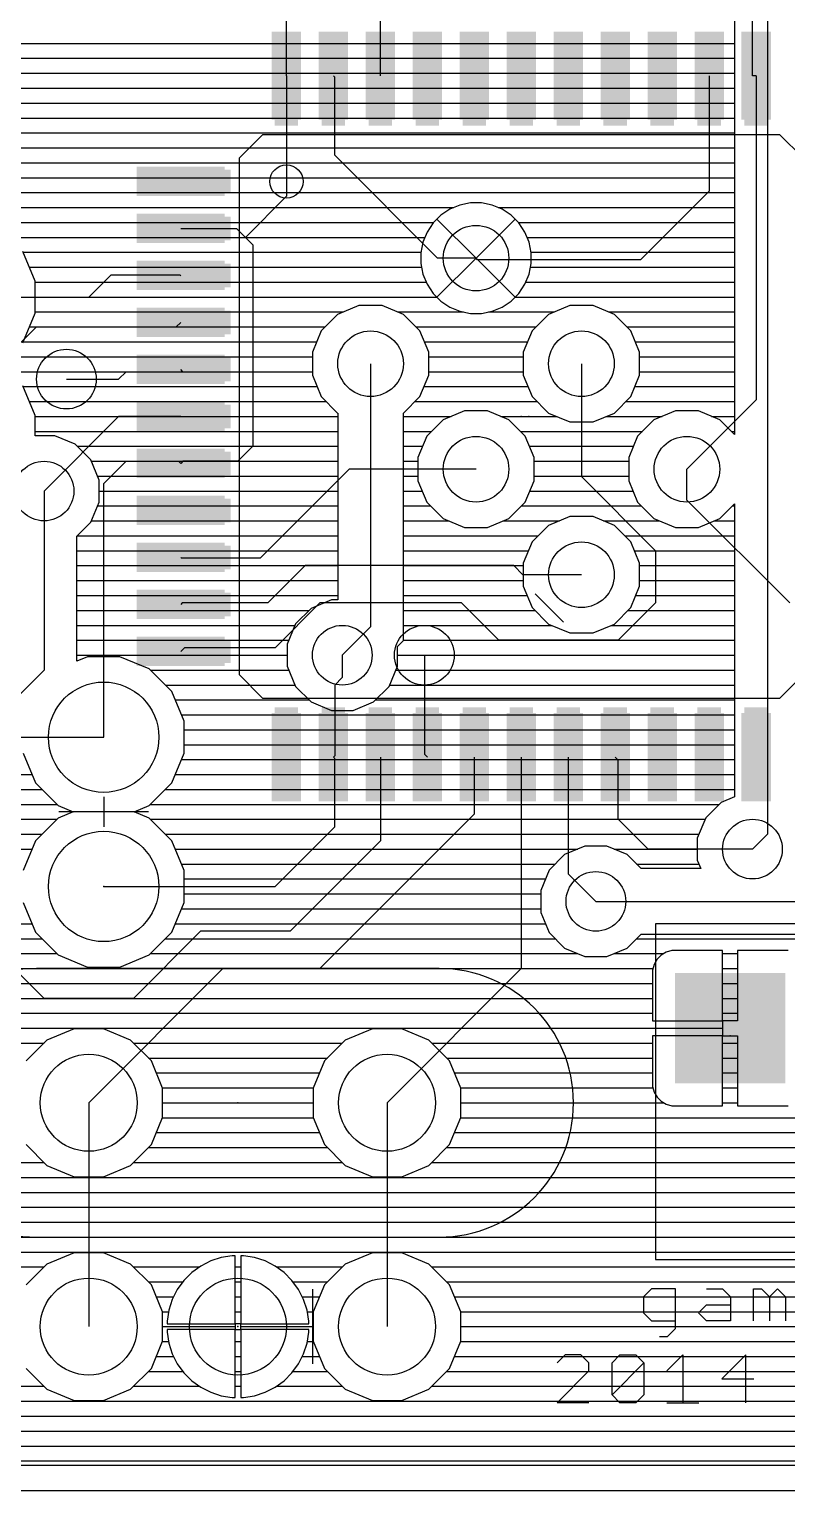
# Model space of a CAD drawing. Extents: x -0.2 to 61.7, y 0 to 38.1.
# Drawn here: x 21.59 to 34.49, y 0 to 24.88 of the extents above; entities that cross this region are included whole.
import ezdxf

# ---------------------------------------------------------------- set-up
doc = ezdxf.new("R2010")
doc.units = 0
for name, color, linetype in [('1', 22, 'CONTINUOUS'), ('16', 175, 'CONTINUOUS'), ('17', 82, 'CONTINUOUS'), ('18', 82, 'CONTINUOUS'), ('20', 7, 'CONTINUOUS'), ('21', 7, 'CONTINUOUS'), ('22', 2, 'CONTINUOUS'), ('23', 7, 'CONTINUOUS'), ('24', 7, 'CONTINUOUS'), ('51', 53, 'CONTINUOUS')]:
    doc.layers.add(name, color=color, linetype=linetype)

# ---------------------------------------------------------------- blocks, each defined once
blk = doc.blocks.new('ROUNDP')
blk.add_circle((0, 0), 0.5)
blk = doc.blocks.new('RECT')
blk.add_solid([(-0.5, -0.5), (0.5, -0.5), (-0.5, 0.5), (0.5, 0.5)])
blk = doc.blocks.new('SQUAREP')
blk.add_solid([(-0.5, -0.5), (0.5, -0.5), (-0.5, 0.5), (0.5, 0.5)])
blk = doc.blocks.new('ROUNDV')
blk.add_circle((0, 0), 0.5)

msp = doc.modelspace()

# ---------------------------------------------------------------- linework, layer by layer
at = {"layer": '1'}
for p, q in [((25.972, 24.088), (25.972, 25.4)), ((27.572, 24.088), (27.572, 25.4)), ((33.909, 24.088), (33.909, 25.4)), ((25.972, 24.088), (25.972, 22.035)), ((26.797, 24.063), (26.772, 24.088)), ((26.797, 22.733), (26.797, 24.063)), ((33.172, 24.088), (33.172, 22.123)), ((33.972, 24.088), (33.909, 24.088)), ((33.972, 24.088), (33.972, 18.5689)), ((28.5479, 20.9821), (26.797, 22.733)), ((25.972, 22.035), (25.273, 21.336)), ((33.172, 22.123), (32.004, 20.955)), ((24.172, 21.488), (25.121, 21.488)), ((25.121, 21.488), (25.273, 21.336)), ((25.273, 21.336), (25.4, 21.209)), ((25.4, 21.209), (25.4, 17.78)), ((29.201, 20.9821), (28.5479, 20.9821)), ((29.228, 20.955), (29.201, 20.9821)), ((32.004, 20.955), (29.228, 20.955)), ((22.606, 20.32), (22.987, 20.701)), ((22.987, 20.701), (24.159, 20.701)), ((24.159, 20.701), (24.172, 20.688)), ((20.32, 20.32), (22.606, 20.32)), ((20.32, 18.415), (21.717, 19.812)), ((21.717, 19.812), (24.096, 19.812)), ((24.096, 19.812), (24.172, 19.888)), ((30.997, 19.186), (30.997, 17.263)), ((22.225, 18.923), (23.114, 18.923)), ((23.114, 18.923), (23.241, 19.05)), ((23.241, 19.05), (24.21, 19.05)), ((24.21, 19.05), (24.172, 19.088)), ((33.972, 18.5689), (32.7931, 17.39)), ((23.114, 18.288), (21.844, 17.018)), ((24.172, 18.288), (23.114, 18.288)), ((25.4, 17.78), (25.146, 17.526)), ((22.86, 17.145), (23.241, 17.526)), ((23.241, 17.526), (24.134, 17.526)), ((24.134, 17.526), (24.172, 17.488)), ((24.21, 17.526), (24.172, 17.488)), ((25.146, 17.526), (24.21, 17.526)), ((27.042, 17.39), (25.527, 15.875)), ((29.201, 17.39), (27.042, 17.39)), ((30.997, 17.263), (32.258, 16.002)), ((32.7931, 16.8639), (32.7931, 17.39)), ((22.86, 12.827), (22.86, 17.145)), ((32.7931, 16.8639), (34.544, 15.113)), ((32.258, 16.002), (32.258, 15.113)), ((24.185, 15.875), (24.172, 15.888)), ((25.527, 15.875), (24.185, 15.875)), ((26.289, 15.748), (25.654, 15.113)), ((29.845, 15.748), (26.289, 15.748)), ((29.9991, 15.5939), (29.845, 15.748)), ((30.997, 15.5939), (29.9991, 15.5939)), ((24.197, 15.113), (24.172, 15.088)), ((25.654, 15.113), (24.197, 15.113)), ((26.543, 15.113), (25.781, 14.351)), ((28.956, 15.113), (26.543, 15.113)), ((29.591, 14.478), (28.956, 15.113)), ((32.258, 15.113), (31.623, 14.478)), ((31.623, 14.478), (29.591, 14.478)), ((24.235, 14.351), (24.172, 14.288)), ((25.781, 14.351), (24.235, 14.351)), ((26.924, 14.224), (26.924, 13.843)), ((28.321, 14.224), (28.321, 12.539)), ((26.924, 13.843), (26.797, 13.716)), ((26.797, 13.716), (26.797, 12.513)), ((21.209, 12.827), (22.86, 12.827)), ((26.797, 12.513), (26.772, 12.488)), ((26.797, 12.463), (26.772, 12.488)), ((26.797, 11.303), (26.797, 12.463)), ((27.572, 12.488), (27.572, 11.062)), ((28.321, 12.539), (28.372, 12.488)), ((29.172, 12.488), (29.172, 11.519)), ((29.972, 12.488), (29.972, 8.89)), ((30.772, 12.488), (30.772, 10.503)), ((31.623, 12.437), (31.572, 12.488)), ((31.623, 11.43), (31.623, 12.437)), ((29.172, 11.519), (26.543, 8.89)), ((25.781, 10.287), (26.797, 11.303)), ((32.131, 10.922), (31.623, 11.43)), ((27.572, 11.062), (26.035, 9.525)), ((33.909, 10.922), (32.131, 10.922)), ((30.772, 10.503), (31.242, 10.033)), ((22.86, 10.287), (25.781, 10.287)), ((24.511, 9.525), (23.368, 8.382)), ((26.035, 9.525), (24.511, 9.525)), ((21.844, 8.382), (21.336, 8.89)), ((24.892, 8.89), (22.606, 6.604)), ((26.543, 8.89), (24.892, 8.89)), ((29.972, 8.89), (27.686, 6.604)), ((23.368, 8.382), (21.844, 8.382)), ((22.606, 6.604), (22.606, 2.794)), ((27.686, 6.604), (27.686, 2.794)), ((32.1909, 3.4379), (32.0554, 3.3023)), ((32.0554, 3.3023), (32.0554, 3.0312)), ((32.5977, 3.4379), (32.1909, 3.4379)), ((32.5977, 2.76), (32.5977, 3.4379)), ((33.1265, 3.4379), (33.3976, 3.4379)), ((33.3976, 3.4379), (33.5332, 3.3023)), ((33.5332, 3.3023), (33.5332, 2.8956)), ((33.9264, 2.8956), (33.9264, 3.4379)), ((33.9264, 3.4379), (34.062, 3.4379)), ((34.062, 3.4379), (34.1976, 3.3023)), ((34.1976, 3.3023), (34.3332, 3.4379)), ((34.1976, 3.3023), (34.1976, 2.8956)), ((34.3332, 3.4379), (34.4687, 3.3023)), ((34.4687, 3.3023), (34.4687, 2.8956)), ((32.0554, 3.0312), (32.1909, 2.8956)), ((32.9909, 3.0312), (33.1265, 3.1668)), ((33.1265, 2.8956), (32.9909, 3.0312)), ((33.1265, 3.1668), (33.5332, 3.1668)), ((32.1909, 2.8956), (32.5977, 2.8956)), ((32.4621, 2.6244), (32.5977, 2.76)), ((33.5332, 2.8956), (33.1265, 2.8956)), ((32.3265, 2.6244), (32.4621, 2.6244)), ((30.7173, 2.3121), (30.5817, 2.1765)), ((30.9884, 2.3121), (30.7173, 2.3121)), ((31.124, 2.1765), (30.9884, 2.3121)), ((31.5172, 2.1765), (31.6528, 2.3121)), ((31.6528, 2.3121), (31.924, 2.3121)), ((31.924, 2.3121), (32.0595, 2.1765)), ((32.4527, 2.0409), (32.7239, 2.3121)), ((32.7239, 2.3121), (32.7239, 1.4986)), ((33.795, 2.3121), (33.3882, 1.9053)), ((33.795, 1.4986), (33.795, 2.3121)), ((30.5817, 1.4986), (31.124, 2.0409)), ((31.124, 2.0409), (31.124, 2.1765)), ((31.5172, 1.6342), (31.5172, 2.1765)), ((31.5172, 1.6342), (32.0595, 2.1765)), ((32.0595, 2.1765), (32.0595, 1.6342)), ((33.3882, 1.9053), (33.9306, 1.9053)), ((31.124, 1.4986), (30.5817, 1.4986)), ((31.6528, 1.4986), (31.5172, 1.6342)), ((31.924, 1.4986), (31.6528, 1.4986)), ((32.0595, 1.6342), (31.924, 1.4986)), ((32.4527, 1.4986), (32.9951, 1.4986))]:
    msp.add_line(p, q, dxfattribs=at)
at = {"layer": '16'}
for p, q in [((34.163, 31.877), (34.163, 11.176)), ((33.6042, 31.6455), (33.6042, 17.9798)), ((10.5674, 24.638), (33.6042, 24.638)), ((10.9465, 24.384), (33.6042, 24.384)), ((11.2005, 24.13), (33.6042, 24.13)), ((11.4032, 23.876), (33.6042, 23.876)), ((11.5084, 23.622), (33.6042, 23.622)), ((11.6136, 23.368), (33.6042, 23.368)), ((11.684, 23.114), (33.6042, 23.114)), ((11.684, 22.86), (33.6042, 22.86)), ((11.684, 22.606), (33.6042, 22.606)), ((11.6767, 22.352), (33.6042, 22.352)), ((11.5715, 22.098), (33.6042, 22.098)), ((29.1084, 21.9219), (28.9268, 21.8858)), ((29.2935, 21.9219), (29.1084, 21.9219)), ((29.4751, 21.8858), (29.2935, 21.9219)), ((11.4663, 21.844), (28.826, 21.844)), ((28.5364, 21.6466), (28.471, 21.5812)), ((28.6019, 21.7121), (28.5364, 21.6466)), ((28.5364, 21.6466), (29.201, 20.9821)), ((29.2009, 20.9821), (28.5364, 21.6466)), ((28.7558, 21.8149), (28.6019, 21.7121)), ((28.9268, 21.8858), (28.7558, 21.8149)), ((29.8655, 21.6466), (29.201, 20.9821)), ((29.201, 20.9821), (29.8655, 21.6466)), ((29.6461, 21.8149), (29.4751, 21.8858)), ((29.5759, 21.844), (33.6042, 21.844)), ((29.8001, 21.7121), (29.6461, 21.8149)), ((29.8655, 21.6466), (29.8001, 21.7121)), ((29.931, 21.5812), (29.8655, 21.6466)), ((20.8381, 21.59), (28.4798, 21.59)), ((28.3681, 21.4272), (28.2973, 21.2562)), ((28.471, 21.5812), (28.3681, 21.4272)), ((28.593, 21.59), (28.5931, 21.59)), ((29.8089, 21.59), (29.8089, 21.59)), ((29.9221, 21.59), (33.6042, 21.59)), ((30.0338, 21.4272), (29.931, 21.5812)), ((30.1047, 21.2562), (30.0338, 21.4272)), ((21.2437, 21.336), (28.3303, 21.336)), ((28.2973, 21.2562), (28.2612, 21.0746)), ((28.847, 21.336), (28.8471, 21.336)), ((29.5549, 21.336), (29.5549, 21.336)), ((30.0716, 21.336), (33.6042, 21.336)), ((30.1408, 21.0746), (30.1047, 21.2562)), ((21.6916, 20.5928), (21.4828, 21.0969)), ((21.489, 21.082), (28.2626, 21.082)), ((28.2612, 21.0746), (28.2612, 20.8895)), ((28.5364, 20.3175), (29.2009, 20.9821)), ((29.201, 20.982), (28.5364, 20.3175)), ((29.101, 21.082), (29.1011, 21.082)), ((29.201, 20.9821), (29.2009, 20.9821)), ((29.2009, 20.9821), (29.201, 20.982)), ((29.201, 20.982), (29.201, 20.9821)), ((29.201, 20.9821), (29.8655, 20.3175)), ((29.201, 20.9821), (29.201, 20.9821)), ((29.8655, 20.3175), (29.201, 20.982)), ((29.3009, 21.082), (29.3009, 21.082)), ((30.1393, 21.082), (33.6042, 21.082)), ((30.1408, 20.8895), (30.1408, 21.0746)), ((21.5942, 20.828), (28.2734, 20.828)), ((28.2612, 20.8895), (28.2973, 20.7079)), ((28.2973, 20.7079), (28.3681, 20.5369)), ((29.0469, 20.828), (29.0469, 20.828)), ((29.355, 20.828), (29.3551, 20.828)), ((30.0338, 20.5369), (30.1047, 20.7079)), ((30.1047, 20.7079), (30.1408, 20.8895)), ((30.1285, 20.828), (33.6042, 20.828)), ((21.6916, 20.0472), (21.6916, 20.5928)), ((21.6916, 20.574), (28.3528, 20.574)), ((28.3681, 20.5369), (28.471, 20.383)), ((28.7929, 20.574), (28.7929, 20.574)), ((29.609, 20.574), (29.6091, 20.574)), ((29.931, 20.383), (30.0338, 20.5369)), ((30.0492, 20.574), (33.6042, 20.574)), ((21.6916, 20.32), (28.534, 20.32)), ((27.2079, 20.1766), (26.8438, 20.0258)), ((27.602, 20.1766), (27.2079, 20.1766)), ((27.9661, 20.0258), (27.602, 20.1766)), ((28.471, 20.383), (28.5364, 20.3175)), ((28.5364, 20.3175), (28.6019, 20.2521)), ((28.5389, 20.32), (28.5389, 20.32)), ((28.6019, 20.2521), (28.7558, 20.1492)), ((29.6461, 20.1492), (29.8001, 20.2521)), ((29.8001, 20.2521), (29.8655, 20.3175)), ((29.863, 20.32), (29.8631, 20.32)), ((29.8655, 20.3175), (29.931, 20.383)), ((29.868, 20.32), (33.6042, 20.32)), ((30.8, 20.1766), (30.4359, 20.0258)), ((31.1941, 20.1766), (30.8, 20.1766)), ((31.5582, 20.0258), (31.1941, 20.1766)), ((21.4828, 19.5431), (21.6916, 20.0472)), ((21.6916, 20.066), (26.9408, 20.066)), ((26.8438, 20.0258), (26.5651, 19.7472)), ((27.869, 20.066), (28.9891, 20.066)), ((28.2447, 19.7472), (27.9661, 20.0258)), ((28.7558, 20.1492), (28.9268, 20.0784)), ((28.9268, 20.0784), (29.1084, 20.0423)), ((29.1084, 20.0423), (29.2935, 20.0423)), ((29.2935, 20.0423), (29.4751, 20.0784)), ((29.4128, 20.066), (30.5329, 20.066)), ((29.4751, 20.0784), (29.6461, 20.1492)), ((30.4359, 20.0258), (30.1572, 19.7472)), ((31.4611, 20.066), (33.6042, 20.066)), ((31.8368, 19.7472), (31.5582, 20.0258)), ((21.5942, 19.812), (26.63, 19.812)), ((26.5651, 19.7472), (26.4143, 19.3831)), ((28.1799, 19.812), (30.2221, 19.812)), ((28.3955, 19.3831), (28.2447, 19.7472)), ((30.1572, 19.7472), (30.0064, 19.3831)), ((31.772, 19.812), (33.6042, 19.812)), ((31.9876, 19.3831), (31.8368, 19.7472)), ((21.489, 19.558), (26.4868, 19.558)), ((28.3231, 19.558), (30.0789, 19.558)), ((31.9152, 19.558), (33.6042, 19.558)), ((21.2437, 19.304), (26.4143, 19.304)), ((26.4143, 19.3831), (26.4143, 18.989)), ((27.4049, 19.186), (27.4049, 14.7049)), ((28.3955, 18.989), (28.3955, 19.3831)), ((28.3955, 19.304), (30.0064, 19.304)), ((30.0064, 19.3831), (30.0064, 18.989)), ((31.9876, 18.989), (31.9876, 19.3831)), ((31.9876, 19.304), (33.6042, 19.304)), ((21.2437, 19.05), (26.4143, 19.05)), ((26.4143, 18.989), (26.5651, 18.6249)), ((28.2447, 18.6249), (28.3955, 18.989)), ((28.3955, 19.05), (30.0064, 19.05)), ((30.0064, 18.989), (30.1572, 18.6249)), ((31.8368, 18.6249), (31.9876, 18.989)), ((31.9876, 19.05), (33.6042, 19.05)), ((21.6916, 18.3068), (21.4828, 18.8109)), ((21.489, 18.796), (26.4943, 18.796)), ((28.3156, 18.796), (30.0864, 18.796)), ((31.9077, 18.796), (33.6042, 18.796)), ((21.5942, 18.542), (26.648, 18.542)), ((26.5651, 18.6249), (26.8438, 18.3462)), ((27.9661, 18.3462), (28.2447, 18.6249)), ((28.1618, 18.542), (30.2401, 18.542)), ((30.1572, 18.6249), (30.4359, 18.3462)), ((31.5582, 18.3462), (31.8368, 18.6249)), ((31.7539, 18.542), (33.6042, 18.542)), ((21.6916, 17.9578), (21.6916, 18.3068)), ((21.6916, 18.288), (26.8461, 18.288)), ((26.8438, 18.3462), (26.8461, 18.3453)), ((26.8461, 18.3453), (26.8461, 15.1638)), ((27.9637, 18.3453), (27.9661, 18.3462)), ((27.9637, 14.4735), (27.9637, 18.3453)), ((27.9637, 18.288), (28.7805, 18.288)), ((28.6398, 18.2298), (28.3612, 17.9511)), ((29.0039, 18.3806), (28.6398, 18.2298)), ((29.398, 18.3806), (29.0039, 18.3806)), ((29.7621, 18.2298), (29.398, 18.3806)), ((29.6215, 18.288), (30.5765, 18.288)), ((30.0408, 17.9511), (29.7621, 18.2298)), ((30.4359, 18.3462), (30.8, 18.1954)), ((30.8, 18.1954), (31.1941, 18.1954)), ((31.1941, 18.1954), (31.5582, 18.3462)), ((31.4176, 18.288), (32.3726, 18.288)), ((32.2319, 18.2298), (31.9533, 17.9511)), ((32.596, 18.3806), (32.2319, 18.2298)), ((32.9901, 18.3806), (32.596, 18.3806)), ((33.3542, 18.2298), (32.9901, 18.3806)), ((33.2136, 18.288), (33.6042, 18.288)), ((33.6042, 17.9798), (33.3542, 18.2298)), ((21.6916, 18.034), (26.8461, 18.034)), ((22.0309, 17.9578), (21.6916, 17.9578)), ((22.3764, 17.8147), (22.0309, 17.9578)), ((27.9637, 18.034), (28.4441, 18.034)), ((28.3612, 17.9511), (28.2104, 17.587)), ((29.9579, 18.034), (32.0362, 18.034)), ((30.1916, 17.587), (30.0408, 17.9511)), ((31.9533, 17.9511), (31.8025, 17.587)), ((33.55, 18.034), (33.6042, 18.034)), ((22.6407, 17.5504), (22.3764, 17.8147)), ((22.4111, 17.78), (26.8461, 17.78)), ((27.9637, 17.78), (28.2903, 17.78)), ((30.1116, 17.78), (31.8824, 17.78)), ((22.7838, 17.2049), (22.6407, 17.5504)), ((22.6508, 17.526), (26.8461, 17.526)), ((27.9637, 17.526), (28.2104, 17.526)), ((28.2104, 17.587), (28.2104, 17.1929)), ((30.1916, 17.1929), (30.1916, 17.587)), ((30.1916, 17.526), (31.8025, 17.526)), ((31.8025, 17.587), (31.8025, 17.1929)), ((22.756, 17.272), (26.8461, 17.272)), ((22.7838, 16.8311), (22.7838, 17.2049)), ((27.9637, 17.272), (28.2104, 17.272)), ((28.2104, 17.1929), (28.3612, 16.8288)), ((30.0408, 16.8288), (30.1916, 17.1929)), ((30.1916, 17.272), (31.8025, 17.272)), ((31.8025, 17.1929), (31.9533, 16.8288)), ((21.844, 17.018), (21.844, 13.97)), ((22.7838, 17.018), (26.8461, 17.018)), ((27.9637, 17.018), (28.2828, 17.018)), ((30.1191, 17.018), (31.8749, 17.018)), ((22.6407, 16.4856), (22.7838, 16.8311)), ((22.756, 16.764), (26.8461, 16.764)), ((27.9637, 16.764), (28.426, 16.764)), ((28.3612, 16.8288), (28.6398, 16.5502)), ((29.7621, 16.5502), (30.0408, 16.8288)), ((29.9759, 16.764), (32.0181, 16.764)), ((31.9533, 16.8288), (32.2319, 16.5502)), ((33.3542, 16.5502), (33.6042, 16.8002)), ((33.568, 16.764), (33.6042, 16.764)), ((33.6042, 16.8002), (33.6042, 11.813)), ((22.4028, 16.2477), (22.6407, 16.4856)), ((22.6508, 16.51), (26.8461, 16.51)), ((27.9637, 16.51), (28.7369, 16.51)), ((28.6398, 16.5502), (29.0039, 16.3994)), ((29.398, 16.3994), (29.7621, 16.5502)), ((29.6651, 16.51), (30.6201, 16.51)), ((30.4359, 16.4337), (30.1572, 16.155)), ((30.8, 16.5845), (30.4359, 16.4337)), ((31.1941, 16.5845), (30.8, 16.5845)), ((31.5582, 16.4337), (31.1941, 16.5845)), ((31.374, 16.51), (32.329, 16.51)), ((31.8368, 16.155), (31.5582, 16.4337)), ((32.2319, 16.5502), (32.596, 16.3994)), ((32.9901, 16.3994), (33.3542, 16.5502)), ((33.2572, 16.51), (33.6042, 16.51)), ((22.4028, 14.1222), (22.4028, 16.2477)), ((22.4111, 16.256), (26.8461, 16.256)), ((27.9637, 16.256), (30.2582, 16.256)), ((29.0039, 16.3994), (29.398, 16.3994)), ((31.7359, 16.256), (33.6042, 16.256)), ((32.596, 16.3994), (32.9901, 16.3994)), ((22.4028, 16.002), (26.8461, 16.002)), ((27.9637, 16.002), (30.0938, 16.002)), ((30.1572, 16.155), (30.0064, 15.791)), ((31.9876, 15.791), (31.8368, 16.155)), ((31.9002, 16.002), (33.6042, 16.002)), ((22.4028, 15.748), (26.8461, 15.748)), ((27.9637, 15.748), (30.0064, 15.748)), ((30.0064, 15.791), (30.0064, 15.3969)), ((31.9876, 15.3969), (31.9876, 15.791)), ((31.9876, 15.748), (33.6042, 15.748)), ((22.4028, 15.494), (26.8461, 15.494)), ((27.9637, 15.494), (30.0064, 15.494)), ((31.9876, 15.494), (33.6042, 15.494)), ((22.4028, 15.24), (26.8461, 15.24)), ((27.9637, 15.24), (30.0714, 15.24)), ((30.0064, 15.3969), (30.1572, 15.0328)), ((31.8368, 15.0328), (31.9876, 15.3969)), ((31.9226, 15.24), (33.6042, 15.24)), ((22.4028, 14.986), (26.3569, 14.986)), ((26.3916, 15.0207), (26.1273, 14.7564)), ((26.7371, 15.1638), (26.3916, 15.0207)), ((26.8461, 15.1638), (26.7371, 15.1638)), ((27.9637, 14.986), (30.204, 14.986)), ((30.1572, 15.0328), (30.4359, 14.7541)), ((31.5582, 14.7541), (31.8368, 15.0328)), ((31.79, 14.986), (33.6042, 14.986)), ((22.4028, 14.732), (26.1172, 14.732)), ((26.1273, 14.7564), (25.9842, 14.4109)), ((27.4049, 14.7049), (26.924, 14.224)), ((27.9637, 14.732), (30.4893, 14.732)), ((30.4359, 14.7541), (30.8, 14.6033)), ((31.1941, 14.6033), (31.5582, 14.7541)), ((31.5047, 14.732), (33.6042, 14.732)), ((22.4028, 14.478), (26.012, 14.478)), ((27.8638, 14.3735), (27.9637, 14.4735)), ((27.9637, 14.478), (33.6042, 14.478)), ((30.8, 14.6033), (31.1941, 14.6033)), ((22.4028, 14.224), (25.9842, 14.224)), ((22.5872, 14.1986), (22.4028, 14.1222)), ((23.1328, 14.1986), (22.5872, 14.1986)), ((23.6369, 13.9898), (23.1328, 14.1986)), ((25.9842, 14.4109), (25.9842, 14.0371)), ((27.8638, 14.0371), (27.8638, 14.3735)), ((27.8638, 14.224), (33.6042, 14.224)), ((21.844, 13.97), (19.939, 12.065)), ((24.0228, 13.6039), (23.6369, 13.9898)), ((23.6567, 13.97), (26.012, 13.97)), ((25.9842, 14.0371), (26.1273, 13.6916)), ((27.7207, 13.6916), (27.8638, 14.0371)), ((27.836, 13.97), (33.6042, 13.97)), ((23.9107, 13.716), (26.1172, 13.716)), ((26.1273, 13.6916), (26.3916, 13.4273)), ((27.4564, 13.4273), (27.7207, 13.6916)), ((27.7308, 13.716), (33.6042, 13.716)), ((24.2316, 13.0998), (24.0228, 13.6039)), ((24.0816, 13.462), (26.3569, 13.462)), ((27.4911, 13.462), (33.6042, 13.462)), ((24.1868, 13.208), (33.6042, 13.208)), ((26.3916, 13.4273), (26.7371, 13.2842)), ((26.7371, 13.2842), (27.1109, 13.2842)), ((27.1109, 13.2842), (27.4564, 13.4273)), ((24.2316, 12.5542), (24.2316, 13.0998)), ((24.2316, 12.954), (33.6042, 12.954)), ((24.2316, 12.7), (33.6042, 12.7)), ((21.4884, 12.5542), (21.6972, 12.0501)), ((24.0228, 12.0501), (24.2316, 12.5542)), ((24.1868, 12.446), (33.6042, 12.446)), ((20.8563, 12.192), (21.6384, 12.192)), ((24.0816, 12.192), (33.6042, 12.192)), ((21.6972, 12.0501), (22.0831, 11.6642)), ((23.6369, 11.6642), (24.0228, 12.0501)), ((20.8281, 11.938), (21.8093, 11.938)), ((23.9107, 11.938), (33.6042, 11.938)), ((33.3766, 11.7187), (33.1123, 11.4544)), ((33.6042, 11.813), (33.3766, 11.7187)), ((21.0369, 11.684), (22.0633, 11.684)), ((22.0831, 11.4498), (21.6972, 11.0639)), ((22.0831, 11.6642), (22.3419, 11.557)), ((22.3419, 11.557), (22.0831, 11.4498)), ((23.3781, 11.557), (23.6369, 11.6642)), ((23.6369, 11.4498), (23.3781, 11.557)), ((24.0228, 11.0639), (23.6369, 11.4498)), ((23.6567, 11.684), (33.3419, 11.684)), ((33.1123, 11.4544), (32.9692, 11.1089)), ((21.1421, 11.43), (22.0633, 11.43)), ((23.6567, 11.43), (33.1022, 11.43)), ((21.1963, 11.176), (21.8093, 11.176)), ((21.6972, 11.0639), (21.4884, 10.5598)), ((23.9107, 11.176), (32.997, 11.176)), ((24.2316, 10.5598), (24.0228, 11.0639)), ((31.0551, 10.9728), (30.7096, 10.8297)), ((31.4289, 10.9728), (31.0551, 10.9728)), ((31.7744, 10.8297), (31.4289, 10.9728)), ((32.9692, 11.1089), (32.9692, 10.7351)), ((34.163, 11.176), (33.909, 10.922)), ((21.1963, 10.922), (21.6384, 10.922)), ((24.0816, 10.922), (30.9324, 10.922)), ((30.7096, 10.8297), (30.4453, 10.5654)), ((31.5516, 10.922), (32.9692, 10.922)), ((32.0123, 10.5918), (31.7744, 10.8297)), ((32.9692, 10.7351), (33.0285, 10.5918)), ((24.1868, 10.668), (30.5479, 10.668)), ((24.2316, 10.0142), (24.2316, 10.5598)), ((30.4453, 10.5654), (30.3022, 10.2199)), ((31.9361, 10.668), (32.997, 10.668)), ((33.0285, 10.5918), (32.0123, 10.5918)), ((24.2316, 10.414), (30.3826, 10.414)), ((30.3022, 10.2199), (30.3022, 9.8461)), ((21.4884, 10.0142), (21.6972, 9.51)), ((24.0228, 9.51), (24.2316, 10.0142)), ((24.2316, 10.16), (30.3022, 10.16)), ((31.242, 10.033), (34.671, 10.033)), ((24.1868, 9.906), (30.3022, 9.906)), ((30.3022, 9.8461), (30.4453, 9.5006)), ((11.4032, 9.652), (21.6384, 9.652)), ((21.6972, 9.51), (22.0831, 9.1242)), ((23.6369, 9.1242), (24.0228, 9.51)), ((24.0816, 9.652), (30.3826, 9.652)), ((30.4453, 9.5006), (30.7096, 9.2363)), ((31.7744, 9.2363), (32.0123, 9.4742)), ((32.0123, 9.4742), (34.9025, 9.4742)), ((11.2005, 9.398), (21.8093, 9.398)), ((23.9107, 9.398), (30.5479, 9.398)), ((30.7096, 9.2363), (31.0551, 9.0932)), ((31.4289, 9.0932), (31.7744, 9.2363)), ((31.9361, 9.398), (35.5092, 9.398)), ((10.9465, 9.144), (22.0633, 9.144)), ((22.0831, 9.1242), (22.5872, 8.9154)), ((23.1328, 8.9154), (23.6369, 9.1242)), ((23.6567, 9.144), (30.9324, 9.144)), ((31.0551, 9.0932), (31.4289, 9.0932)), ((31.5516, 9.144), (32.3981, 9.144)), ((32.2332, 8.9609), (32.2072, 8.864)), ((32.2833, 9.0477), (32.2332, 8.9609)), ((32.3543, 9.1187), (32.2833, 9.0477)), ((32.4411, 9.1688), (32.3543, 9.1187)), ((32.538, 9.1948), (32.4411, 9.1688)), ((33.401, 9.1948), (32.538, 9.1948)), ((33.401, 8.001), (33.401, 9.1948)), ((33.401, 9.144), (33.655, 9.144)), ((34.518, 9.1948), (33.655, 9.1948)), ((33.655, 9.1948), (33.655, 8.001)), ((10.5674, 8.89), (32.2142, 8.89)), ((22.5872, 8.9154), (23.1328, 8.9154)), ((32.2072, 8.864), (32.2072, 8.001)), ((33.401, 8.89), (33.655, 8.89)), ((4.2586, 8.636), (32.2072, 8.636)), ((33.401, 8.636), (33.655, 8.636)), ((4.3142, 8.382), (32.2072, 8.382)), ((33.401, 8.382), (33.655, 8.382)), ((4.3967, 8.128), (32.2072, 8.128)), ((32.2072, 8.001), (33.401, 8.001)), ((33.401, 8.128), (33.655, 8.128)), ((33.401, 8.001), (33.401, 7.747)), ((33.655, 8.001), (33.401, 8.001)), ((4.4941, 7.874), (33.401, 7.874)), ((22.3559, 7.8613), (21.8938, 7.6699)), ((22.8561, 7.8613), (22.3559, 7.8613)), ((23.3182, 7.6699), (22.8561, 7.8613)), ((27.4359, 7.8613), (26.9738, 7.6699)), ((27.9361, 7.8613), (27.4359, 7.8613)), ((28.3982, 7.6699), (27.9361, 7.8613)), ((33.401, 7.747), (32.2072, 7.747)), ((32.2072, 7.747), (32.2072, 6.884)), ((33.401, 6.5532), (33.401, 7.747)), ((33.401, 7.747), (33.655, 7.747)), ((33.655, 7.747), (33.655, 6.5532)), ((4.6787, 7.62), (21.8439, 7.62)), ((21.8938, 7.6699), (21.5401, 7.3162)), ((23.6719, 7.3162), (23.3182, 7.6699)), ((23.3681, 7.62), (26.9239, 7.62)), ((26.9738, 7.6699), (26.6201, 7.3162)), ((28.7519, 7.3162), (28.3982, 7.6699)), ((28.4481, 7.62), (32.2072, 7.62)), ((33.401, 7.62), (33.655, 7.62)), ((23.6221, 7.366), (26.6699, 7.366)), ((23.8633, 6.8541), (23.6719, 7.3162)), ((26.6201, 7.3162), (26.4287, 6.8541)), ((28.7021, 7.366), (32.2072, 7.366)), ((28.9433, 6.8541), (28.7519, 7.3162)), ((33.401, 7.366), (33.655, 7.366)), ((23.7565, 7.112), (26.5355, 7.112)), ((28.8365, 7.112), (32.2072, 7.112)), ((33.401, 7.112), (33.655, 7.112)), ((23.8617, 6.858), (26.4303, 6.858)), ((23.8633, 6.3539), (23.8633, 6.8541)), ((26.4287, 6.8541), (26.4287, 6.3539)), ((28.9417, 6.858), (32.2142, 6.858)), ((28.9433, 6.3539), (28.9433, 6.8541)), ((32.2072, 6.884), (32.2332, 6.7871)), ((32.2332, 6.7871), (32.2833, 6.7003)), ((33.401, 6.858), (33.655, 6.858)), ((23.8633, 6.604), (26.4287, 6.604)), ((28.9433, 6.604), (32.3981, 6.604)), ((32.2833, 6.7003), (32.3543, 6.6293)), ((32.3543, 6.6293), (32.4411, 6.5792)), ((32.4411, 6.5792), (32.538, 6.5532)), ((32.538, 6.5532), (33.401, 6.5532)), ((33.401, 6.604), (33.655, 6.604)), ((33.655, 6.5532), (34.518, 6.5532)), ((23.6719, 5.8918), (23.8633, 6.3539)), ((23.8617, 6.35), (26.4303, 6.35)), ((26.4287, 6.3539), (26.6201, 5.8918)), ((28.7519, 5.8918), (28.9433, 6.3539)), ((28.9417, 6.35), (35.5499, 6.35)), ((23.7565, 6.096), (26.5355, 6.096)), ((28.8365, 6.096), (52.2732, 6.096)), ((21.5401, 5.8918), (21.8938, 5.5381)), ((23.3182, 5.5381), (23.6719, 5.8918)), ((23.6221, 5.842), (26.6699, 5.842)), ((26.6201, 5.8918), (26.9738, 5.5381)), ((28.3982, 5.5381), (28.7519, 5.8918)), ((28.7021, 5.842), (52.2732, 5.842)), ((7.9248, 5.588), (21.8439, 5.588)), ((21.8938, 5.5381), (22.3559, 5.3467)), ((22.8561, 5.3467), (23.3182, 5.5381)), ((23.3681, 5.588), (26.9239, 5.588)), ((26.9738, 5.5381), (27.4359, 5.3467)), ((27.9361, 5.3467), (28.3982, 5.5381)), ((28.4481, 5.588), (52.2732, 5.588)), ((7.9248, 5.334), (52.2732, 5.334)), ((22.3559, 5.3467), (22.8561, 5.3467)), ((27.4359, 5.3467), (27.9361, 5.3467)), ((7.9248, 5.08), (52.2732, 5.08)), ((7.9248, 4.826), (52.2732, 4.826)), ((7.9248, 4.572), (52.2732, 4.572)), ((7.9248, 4.318), (52.2732, 4.318)), ((10.1009, 4.064), (50.0971, 4.064)), ((22.3559, 4.0513), (21.8938, 3.8599)), ((22.8561, 4.0513), (22.3559, 4.0513)), ((23.3182, 3.8599), (22.8561, 4.0513)), ((25.051, 4.0005), (24.8635, 3.9708)), ((25.098, 4.0005), (25.051, 4.0005)), ((25.098, 2.842), (25.098, 4.0005)), ((25.194, 4.0005), (25.194, 2.842)), ((25.241, 4.0005), (25.194, 4.0005)), ((25.4285, 3.9708), (25.241, 4.0005)), ((27.4359, 4.0513), (26.9738, 3.8599)), ((27.9361, 4.0513), (27.4359, 4.0513)), ((28.3982, 3.8599), (27.9361, 4.0513)), ((20.7202, 3.81), (21.8439, 3.81)), ((21.8938, 3.8599), (21.5401, 3.5062)), ((23.6719, 3.5062), (23.3182, 3.8599)), ((23.3681, 3.81), (24.4918, 3.81)), ((24.5137, 3.8259), (24.36, 3.7143)), ((24.6829, 3.9121), (24.5137, 3.8259)), ((24.8635, 3.9708), (24.6829, 3.9121)), ((25.098, 3.81), (25.194, 3.81)), ((25.6091, 3.9121), (25.4285, 3.9708)), ((25.7783, 3.8259), (25.6091, 3.9121)), ((25.932, 3.7143), (25.7783, 3.8259)), ((25.8002, 3.81), (26.9239, 3.81)), ((26.9738, 3.8599), (26.6201, 3.5062)), ((28.7519, 3.5062), (28.3982, 3.8599)), ((28.4481, 3.81), (49.4838, 3.81)), ((23.6221, 3.556), (24.2083, 3.556)), ((23.8633, 3.0441), (23.6719, 3.5062)), ((24.2257, 3.58), (24.1141, 3.4263)), ((24.36, 3.7143), (24.2257, 3.58)), ((25.098, 3.556), (25.194, 3.556)), ((26.0663, 3.58), (25.932, 3.7143)), ((26.1779, 3.4263), (26.0663, 3.58)), ((26.0837, 3.556), (26.6699, 3.556)), ((26.6201, 3.5062), (26.4287, 3.0441)), ((28.7021, 3.556), (49.211, 3.556)), ((28.9433, 3.0441), (28.7519, 3.5062)), ((23.7565, 3.302), (24.0508, 3.302)), ((24.0279, 3.2571), (23.9692, 3.0765)), ((24.1141, 3.4263), (24.0279, 3.2571)), ((25.098, 3.302), (25.194, 3.302)), ((26.2641, 3.2571), (26.1779, 3.4263)), ((26.2412, 3.302), (26.5355, 3.302)), ((26.3228, 3.0765), (26.2641, 3.2571)), ((28.8365, 3.302), (48.957, 3.302)), ((23.8617, 3.048), (23.9647, 3.048)), ((23.8633, 2.5439), (23.8633, 3.0441)), ((23.9692, 3.0765), (23.9395, 2.889)), ((25.098, 3.048), (25.194, 3.048)), ((26.3525, 2.889), (26.3228, 3.0765)), ((26.3273, 3.048), (26.4303, 3.048)), ((26.4287, 3.0441), (26.4287, 2.5439)), ((28.9417, 3.048), (48.8233, 3.048)), ((28.9433, 2.5439), (28.9433, 3.0441)), ((23.8633, 2.794), (25.098, 2.794)), ((23.9395, 2.889), (23.9395, 2.842)), ((23.9395, 2.842), (25.098, 2.842)), ((25.098, 2.746), (23.9395, 2.746)), ((23.9395, 2.746), (23.9395, 2.699)), ((25.194, 2.842), (25.098, 2.842)), ((25.098, 2.842), (25.098, 2.746)), ((25.098, 1.5875), (25.098, 2.746)), ((25.098, 2.746), (25.194, 2.746)), ((25.194, 2.746), (25.194, 2.842)), ((25.194, 2.842), (26.3525, 2.842)), ((25.194, 2.794), (26.4287, 2.794)), ((25.194, 2.746), (25.194, 1.5875)), ((26.3525, 2.746), (25.194, 2.746)), ((26.3525, 2.842), (26.3525, 2.889)), ((26.3525, 2.699), (26.3525, 2.746)), ((28.9433, 2.794), (48.7181, 2.794)), ((23.6719, 2.0818), (23.8633, 2.5439)), ((23.8617, 2.54), (23.9647, 2.54)), ((23.9395, 2.699), (23.9692, 2.5115)), ((23.9692, 2.5115), (24.0279, 2.3309)), ((25.098, 2.54), (25.194, 2.54)), ((26.2641, 2.3309), (26.3228, 2.5115)), ((26.3228, 2.5115), (26.3525, 2.699)), ((26.3273, 2.54), (26.4303, 2.54)), ((26.4287, 2.5439), (26.6201, 2.0818)), ((28.7519, 2.0818), (28.9433, 2.5439)), ((28.9417, 2.54), (48.6142, 2.54)), ((23.7565, 2.286), (24.0508, 2.286)), ((24.0279, 2.3309), (24.1141, 2.1617)), ((25.098, 2.286), (25.194, 2.286)), ((26.1779, 2.1617), (26.2641, 2.3309)), ((26.2412, 2.286), (26.5355, 2.286)), ((28.8365, 2.286), (48.6142, 2.286)), ((21.5401, 2.0818), (21.8938, 1.7281)), ((23.3182, 1.7281), (23.6719, 2.0818)), ((23.6221, 2.032), (24.2083, 2.032)), ((24.1141, 2.1617), (24.2257, 2.008)), ((24.2257, 2.008), (24.36, 1.8737)), ((25.098, 2.032), (25.194, 2.032)), ((25.932, 1.8737), (26.0663, 2.008)), ((26.0663, 2.008), (26.1779, 2.1617)), ((26.0837, 2.032), (26.6699, 2.032)), ((26.6201, 2.0818), (26.9738, 1.7281)), ((28.3982, 1.7281), (28.7519, 2.0818)), ((28.7021, 2.032), (48.6142, 2.032)), ((20.7202, 1.778), (21.8439, 1.778)), ((23.3681, 1.778), (24.4918, 1.778)), ((24.36, 1.8737), (24.5137, 1.7621)), ((24.5137, 1.7621), (24.6829, 1.6759)), ((25.098, 1.778), (25.194, 1.778)), ((25.6091, 1.6759), (25.7783, 1.7621)), ((25.7783, 1.7621), (25.932, 1.8737)), ((25.8002, 1.778), (26.9239, 1.778)), ((28.4481, 1.778), (48.6142, 1.778)), ((11.4799, 1.524), (48.7181, 1.524)), ((21.8938, 1.7281), (22.3559, 1.5367)), ((22.3559, 1.5367), (22.8561, 1.5367)), ((22.8561, 1.5367), (23.3182, 1.7281)), ((24.6829, 1.6759), (24.8635, 1.6172)), ((24.8635, 1.6172), (25.051, 1.5875)), ((25.051, 1.5875), (25.098, 1.5875)), ((25.194, 1.5875), (25.241, 1.5875)), ((25.241, 1.5875), (25.4285, 1.6172)), ((25.4285, 1.6172), (25.6091, 1.6759)), ((26.9738, 1.7281), (27.4359, 1.5367)), ((27.4359, 1.5367), (27.9361, 1.5367)), ((27.9361, 1.5367), (28.3982, 1.7281)), ((11.3747, 1.27), (48.8233, 1.27)), ((11.241, 1.016), (48.957, 1.016)), ((10.987, 0.762), (49.211, 0.762)), ((10.7142, 0.508), (49.4838, 0.508)), ((49.6678, 0.4318), (10.5302, 0.4318))]:
    msp.add_line(p, q, dxfattribs=at)
at = {"layer": '20'}
msp.add_line((50.205, 0), (9.993, 0), dxfattribs=at)
at = {"layer": '21'}
for p, q in [((25.172, 22.688), (25.572, 23.088)), ((25.572, 23.088), (34.372, 23.088)), ((34.372, 23.088), (34.772, 22.688)), ((25.172, 13.888), (25.172, 22.688)), ((25.572, 13.488), (25.172, 13.888)), ((34.772, 13.888), (34.372, 13.488)), ((34.372, 13.488), (25.572, 13.488)), ((22.86, 11.811), (22.86, 11.557)), ((22.86, 11.557), (22.098, 11.557)), ((23.622, 11.557), (22.86, 11.557)), ((22.86, 11.557), (22.86, 11.303)), ((32.258, 9.652), (32.258, 3.937)), ((44.958, 9.652), (32.258, 9.652)), ((28.575, 8.89), (21.717, 8.89)), ((21.717, 4.318), (28.575, 4.318)), ((32.258, 3.937), (44.958, 3.937)), ((26.416, 3.429), (26.416, 2.159))]:
    msp.add_line(p, q, dxfattribs=at)
msp.add_circle((25.972, 22.288), 0.2827, dxfattribs=at)
for centre, start, end in [((21.717, 6.604), 90, 270), ((28.575, 6.604), 270, 90)]:
    msp.add_arc(centre, 2.286, start, end, dxfattribs=at)
at = {"layer": '22'}
msp.add_line((30.6917, 14.7857), (30.2068, 15.2706), dxfattribs=at)
at = {"layer": '23'}
for p in [(29.972, 18.288), (22.86, 10.287), (33.528, 7.747), (25.146, 6.604), (25.146, 2.794)]:
    msp.add_point(p, dxfattribs=at)
at = {"layer": '24'}
msp.add_point((30.099, 18.288), dxfattribs=at)

# ---------------------------------------------------------------- block references
at = {"layer": '1'}
for p, xscale, yscale in [((25.972, 24.088), 0.5, 1.5), ((26.772, 24.088), 0.5, 1.5), ((27.572, 24.088), 0.5, 1.5), ((28.372, 24.088), 0.5, 1.5), ((29.172, 24.088), 0.5, 1.5), ((29.972, 24.088), 0.5, 1.5), ((30.772, 24.088), 0.5, 1.5), ((31.572, 24.088), 0.5, 1.5), ((32.372, 24.088), 0.5, 1.5), ((33.172, 24.088), 0.5, 1.5), ((33.972, 24.088), 0.5, 1.5), ((24.172, 22.288), 1.5, 0.5), ((24.172, 21.488), 1.5, 0.5), ((24.172, 20.688), 1.5, 0.5), ((24.172, 19.888), 1.5, 0.5), ((24.172, 19.088), 1.5, 0.5), ((24.172, 18.288), 1.5, 0.5), ((24.172, 17.488), 1.5, 0.5), ((24.172, 16.688), 1.5, 0.5), ((24.172, 15.888), 1.5, 0.5), ((24.172, 15.088), 1.5, 0.5), ((24.172, 14.288), 1.5, 0.5), ((25.972, 12.488), 0.5, 1.5), ((26.772, 12.488), 0.5, 1.5), ((27.572, 12.488), 0.5, 1.5), ((28.372, 12.488), 0.5, 1.5), ((29.172, 12.488), 0.5, 1.5), ((29.972, 12.488), 0.5, 1.5), ((30.772, 12.488), 0.5, 1.5), ((31.572, 12.488), 0.5, 1.5), ((32.372, 12.488), 0.5, 1.5), ((33.172, 12.488), 0.5, 1.5), ((33.972, 12.488), 0.5, 1.5)]:
    msp.add_blockref('RECT', p, dxfattribs=dict(at, xscale=xscale, yscale=yscale))
at = {"layer": '17'}
for name, p, xscale, yscale, rotation in [('ROUNDP', (29.201, 20.9821), 1.1176, 1.1176, 135), ('ROUNDP', (29.201, 20.9821), 1.1176, 1.1176, 135), ('ROUNDP', (27.4049, 19.186), 1.1176, 1.1176, 135), ('ROUNDP', (27.4049, 19.186), 1.1176, 1.1176, 135), ('ROUNDP', (30.997, 19.186), 1.1176, 1.1176, 135), ('ROUNDP', (30.997, 19.186), 1.1176, 1.1176, 135), ('ROUNDP', (29.201, 17.39), 1.1176, 1.1176, 135), ('ROUNDP', (29.201, 17.39), 1.1176, 1.1176, 135), ('ROUNDP', (32.7931, 17.39), 1.1176, 1.1176, 135), ('ROUNDP', (32.7931, 17.39), 1.1176, 1.1176, 135), ('ROUNDP', (30.997, 15.5939), 1.1176, 1.1176, 135), ('ROUNDP', (30.997, 15.5939), 1.1176, 1.1176, 135), ('ROUNDP', (22.86, 12.827), 1.8796, 1.8796, 90), ('ROUNDP', (22.86, 12.827), 1.8796, 1.8796, 90), ('ROUNDP', (22.86, 10.287), 1.8796, 1.8796, 90), ('ROUNDP', (22.86, 10.287), 1.8796, 1.8796, 90), ('SQUAREP', (33.528, 7.874), 1.8796, 1.8796, 90), ('SQUAREP', (33.528, 7.874), 1.8796, 1.8796, 90), ('ROUNDP', (22.606, 6.604), 1.651, 1.651, 90), ('ROUNDP', (22.606, 6.604), 1.651, 1.651, 90), ('ROUNDP', (27.686, 6.604), 1.651, 1.651, 90), ('ROUNDP', (27.686, 6.604), 1.651, 1.651, 90)]:
    msp.add_blockref(name, p, dxfattribs=dict(at, xscale=xscale, yscale=yscale, rotation=rotation))
at = {"layer": '17', "xscale": 1.651, "yscale": 1.651}
for p in [(22.606, 2.794), (22.606, 2.794), (25.146, 2.794), (25.146, 2.794), (27.686, 2.794), (27.686, 2.794)]:
    msp.add_blockref('ROUNDP', p, dxfattribs=at)
at = {"layer": '18', "xscale": 1.016, "yscale": 1.016}
for p in [(22.225, 18.923), (22.225, 18.923), (21.844, 17.018), (21.844, 17.018), (26.924, 14.224), (26.924, 14.224), (28.321, 14.224), (28.321, 14.224), (33.909, 10.922), (33.909, 10.922), (31.242, 10.033), (31.242, 10.033)]:
    msp.add_blockref('ROUNDV', p, dxfattribs=at)
at = {"layer": '51'}
for p, xscale, yscale in [((25.972, 23.8131), 0.3998, 1.1501), ((26.772, 23.8131), 0.4, 1.1501), ((27.5721, 23.8131), 0.4, 1.1501), ((28.372, 23.8131), 0.4001, 1.1501), ((29.1721, 23.8131), 0.4001, 1.1501), ((29.972, 23.8131), 0.3998, 1.1501), ((30.772, 23.8131), 0.4001, 1.1501), ((31.5721, 23.8131), 0.4001, 1.1501), ((32.3719, 23.8131), 0.4, 1.1501), ((33.172, 23.8131), 0.4, 1.1501), ((33.972, 23.8131), 0.3998, 1.1501), ((24.447, 22.288), 1.1501, 0.3998), ((24.447, 21.488), 1.1501, 0.4), ((24.447, 20.6879), 1.1501, 0.4), ((24.447, 19.888), 1.1501, 0.4001), ((24.447, 19.0879), 1.1501, 0.4001), ((24.447, 18.288), 1.1501, 0.3998), ((24.447, 17.4881), 1.1501, 0.4001), ((24.447, 16.688), 1.1501, 0.4001), ((24.447, 15.8881), 1.1501, 0.4), ((24.447, 15.088), 1.1501, 0.4), ((24.447, 14.288), 1.1501, 0.3998), ((25.972, 12.763), 0.3998, 1.1501), ((26.772, 12.763), 0.4, 1.1501), ((27.5721, 12.763), 0.4, 1.1501), ((28.372, 12.763), 0.4001, 1.1501), ((29.1721, 12.763), 0.4001, 1.1501), ((29.972, 12.763), 0.3998, 1.1501), ((30.772, 12.763), 0.4001, 1.1501), ((31.5721, 12.763), 0.4001, 1.1501), ((32.3719, 12.763), 0.4, 1.1501), ((33.172, 12.763), 0.4, 1.1501), ((33.972, 12.763), 0.3998, 1.1501), ((33.528, 7.747), 0.508, 0.508)]:
    msp.add_blockref('RECT', p, dxfattribs=dict(at, xscale=xscale, yscale=yscale))

doc.saveas('drawing.dxf')
